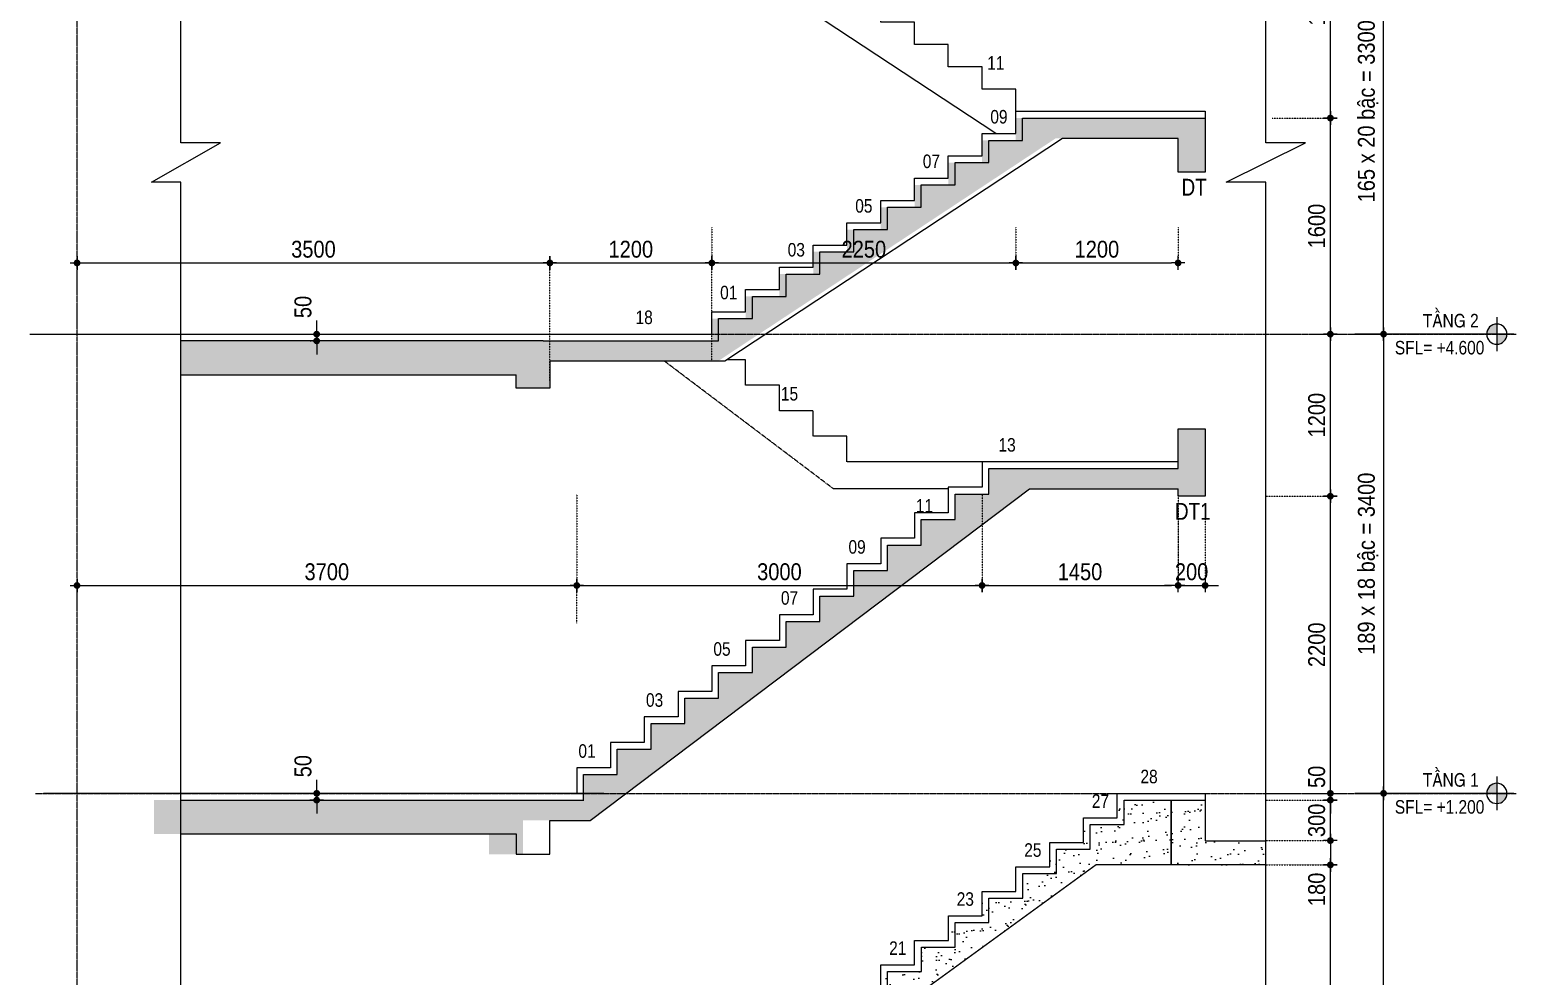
# Model space of a CAD drawing. Header units: millimetres. Extents: x 379264 to 1158416, y -283062 to 356890.
# Drawn here: x 885347 to 896350, y -22319 to -15311 of the extents above; entities that cross this region are included whole.
import ezdxf
from ezdxf.enums import TextEntityAlignment as Align

# ---------------------------------------------------------------- set-up
doc = ezdxf.new("R2010")
doc.units = ezdxf.units.MM
for name, pattern in [('BLOCK C - CHI TIET THANG 6$0$Hidden10.5', [1.5, 1, -0.5]), ('grid level_TW A$0$Grid A-F$0$Center101', [13, 10, -1, 1, -1]), ('HIDDEN5', [2.8375, 1.25, -1.5875])]:
    doc.linetypes.add(name, pattern=pattern)
for name, color, linetype in [('01PM. TEXT A', 3, 'Continuous'), ('02PM. TEXT B', 4, 'Continuous'), ('11PM. DIM', 2, 'Continuous'), ('13PM. HATCH', 8, 'Continuous'), ('BLOCK C - CHI TIET THANG 6$0$Concrete Line', 6, 'Continuous'), ('BLOCK C - CHI TIET THANG 6$0$Hatch vat lieu', 252, 'Continuous'), ('BLOCK C - CHI TIET THANG 6$0$Number Step', 94, 'Continuous'), ('grid level_TW A$0$Grid Line', 251, 'grid level_TW A$0$Grid A-F$0$Center101'), ('mb tang 1 TWA$0$Staircase', 30, 'Continuous')]:
    doc.layers.add(name, color=color, linetype=linetype)
doc.styles.add('[PMDC2013]STYLE', font='arial.ttf', dxfattribs={"width": 0.8})
doc.styles.add('arial', font='arial.ttf', dxfattribs={"width": 0.85})
doc.styles.add('BLOCK A - CHI TIET THANG 1$0$VNI-HelveC', font='VHELVCN_0.TTF')
doc.styles.add('BLOCK C - CHI TIET THANG 6$0$VNI-HelveCB', font='VHELVCB_0.TTF')
doc.dimstyles.new('RHE_50', dxfattribs={"dimscale": 50, "dimtxt": 2.5, "dimasz": 1, "dimexe": 0, "dimexo": 0, "dimgap": 0.75, "dimtad": 1, "dimdec": 0, "dimrnd": 10, "dimzin": 9, "dimdsep": 46, "dimtxsty": 'arial', "dimblk1": 'DOT', "dimblk2": 'DIMDOT', "dimsah": 1, "dimcen": 2, "dimdle": 3, "dimclre": 8, "dimclrt": 51, "dimadec": 0, "dimazin": 0, "dimtfac": 1, "dimtdec": 0, "dimtix": 1, "dimtmove": 2, "dimatfit": 3, "dimldrblk": 'DIMPIJL', "dimfxl": 1, "dimtvp": 1.8, "dimtolj": 1, "dimtzin": 0, "dimarcsym": 0})
pattern_1 = [(82.5, (125091.18, -57258.01), (-107.2144, 100.42605), [0, -115.824, 0, -129.54, 0, -123.825]), (52.5, (125091.18, -57258.01), (-56.70328, 247.41986), [0, -62.484, 0, -104.394, 0, -40.005]), (12.5, (125024.91, -57324.29), (167.48995, 168.09969), [0, -38.1, 0, -137.16, 0, -179.07]), (2.5, (125024.9, -57324.29), (114.68433, 209.26523), [0, -19.05, 0, -89.916, 0, -102.87])]

# ---------------------------------------------------------------- blocks, each defined once
blk = doc.blocks.new('BLOCK C - CHI TIET THANG 6$0$Number Step')
at = {"color": 0, "linetype": 'ByBlock', "lineweight": -2, "style": 'BLOCK C - CHI TIET THANG 6$0$VNI-HelveCB'}
blk.add_attdef('TEXT', text='', height=2, dxfattribs=at).set_placement((0, 0), align=Align.MIDDLE)
blk = doc.blocks.new('DIMDOT')
for p, q in [((1, 0), (-1, 0)), ((0, -1), (0, 1))]:
    blk.add_line(p, q)
at = {"const_width": 0.5}
blk.add_lwpolyline([(-0.25, 0, 1), (0.25, 0, 1)], format="xyb", close=True, dxfattribs=at)
blk = doc.blocks.new('*D861')
at = {"layer": '11PM. DIM', "color": 0, "lineweight": -2, "transparency": 16777216}
for p, q in [((58738, 10098), (58738, 10148)), ((58738, 9748), (58738, 10048)), ((58738, 9698), (58738, 9648))]:
    blk.add_line(p, q, dxfattribs=at)
at = {"layer": '11PM. DIM', "color": 8, "linetype": 'HIDDEN5', "lineweight": -2, "transparency": 16777216}
for p, q in [((58260, 10048), (58738, 10048)), ((58260, 9748), (58738, 9748))]:
    blk.add_line(p, q, dxfattribs=at)
at = {"layer": 'Defpoints', "color": 0, "transparency": 16777216}
for p in [(58260, 10048), (58738, 10048), (58260, 9748)]:
    blk.add_point(p, dxfattribs=at)
at = {"layer": '11PM. DIM', "color": 0, "lineweight": -2, "transparency": 16777216, "xscale": 50, "yscale": 50, "zscale": 50}
for p, rotation in [((58738, 10048), 270), ((58738, 9748), 90)]:
    blk.add_blockref('DIMDOT', p, dxfattribs=dict(at, rotation=rotation))
at = {"layer": '11PM. DIM', "color": 51, "transparency": 16777216, "insert": (58637, 9898), "char_height": 125, "attachment_point": 5, "rotation": 90, "style": 'arial'}
blk.add_mtext('\\A1;300', dxfattribs=at)
blk = doc.blocks.new('_Dot')
at = {"color": 0, "linetype": 'ByBlock', "lineweight": -2}
blk.add_line((-0.5, 0), (-1, 0), dxfattribs=at)
at = {"color": 0, "linetype": 'ByBlock', "const_width": 0.5}
blk.add_lwpolyline([(-0.25, 0, 1), (0.25, 0, 1)], format="xyb", close=True, dxfattribs=at)
blk = doc.blocks.new('DIMPIJL')
at = {"linetype": 'ByBlock'}
blk.add_solid([(-2.5, 0.42), (-2.5, -0.42), (0, 0)], dxfattribs=at)
blk = doc.blocks.new('*D862')
at = {"layer": '11PM. DIM', "color": 8, "linetype": 'HIDDEN5', "lineweight": -2, "transparency": 16777216}
for p, q in [((58354, 13498), (59132, 13498)), ((58354, 10098), (59132, 10098))]:
    blk.add_line(p, q, dxfattribs=at)
at = {"layer": '11PM. DIM', "color": 0, "lineweight": -2, "transparency": 16777216}
blk.add_line((59132, 13448), (59132, 10148), dxfattribs=at)
at = {"layer": 'Defpoints', "color": 0, "transparency": 16777216}
for p in [(58354, 13498), (58354, 10098), (59132, 10098)]:
    blk.add_point(p, dxfattribs=at)
at = {"layer": '11PM. DIM', "color": 0, "lineweight": -2, "transparency": 16777216, "xscale": 50, "yscale": 50, "zscale": 50}
for p, rotation in [((59132, 13498), 90), ((59132, 10098), 270)]:
    blk.add_blockref('DIMDOT', p, dxfattribs=dict(at, rotation=rotation))
at = {"layer": '11PM. DIM', "color": 51, "transparency": 16777216, "insert": (59018, 11798), "char_height": 125, "attachment_point": 5, "rotation": 90, "style": 'arial'}
blk.add_mtext('\\A1;189 x 18 bậc = 3400', dxfattribs=at)
blk = doc.blocks.new('*D863')
at = {"layer": '11PM. DIM', "color": 8, "linetype": 'HIDDEN5', "lineweight": -2, "transparency": 16777216}
for p, q in [((58260, 12298), (58738, 12298)), ((58260, 10098), (58738, 10098))]:
    blk.add_line(p, q, dxfattribs=at)
at = {"layer": '11PM. DIM', "color": 0, "lineweight": -2, "transparency": 16777216}
blk.add_line((58738, 10148), (58738, 12248), dxfattribs=at)
at = {"layer": 'Defpoints', "color": 0, "transparency": 16777216}
for p in [(58260, 12298), (58738, 12298), (58260, 10098)]:
    blk.add_point(p, dxfattribs=at)
at = {"layer": '11PM. DIM', "color": 0, "lineweight": -2, "transparency": 16777216, "xscale": 50, "yscale": 50, "zscale": 50}
for p, rotation in [((58738, 12298), 90), ((58738, 10098), 270)]:
    blk.add_blockref('DIMDOT', p, dxfattribs=dict(at, rotation=rotation))
at = {"layer": '11PM. DIM', "color": 51, "transparency": 16777216, "insert": (58637, 11198), "char_height": 125, "attachment_point": 5, "rotation": 90, "style": 'arial'}
blk.add_mtext('\\A1;2200', dxfattribs=at)
blk = doc.blocks.new('*D864')
at = {"layer": '11PM. DIM', "color": 8, "linetype": 'HIDDEN5', "lineweight": -2, "transparency": 16777216}
for p, q in [((58402, 13498), (58738, 13498)), ((58402, 12298), (58738, 12298))]:
    blk.add_line(p, q, dxfattribs=at)
at = {"layer": '11PM. DIM', "color": 0, "lineweight": -2, "transparency": 16777216}
blk.add_line((58738, 12348), (58738, 13448), dxfattribs=at)
at = {"layer": 'Defpoints', "color": 0, "transparency": 16777216}
for p in [(58402, 13498), (58738, 13498), (58402, 12298)]:
    blk.add_point(p, dxfattribs=at)
at = {"layer": '11PM. DIM', "color": 0, "lineweight": -2, "transparency": 16777216, "xscale": 50, "yscale": 50, "zscale": 50}
for p, rotation in [((58738, 13498), 90), ((58738, 12298), 270)]:
    blk.add_blockref('DIMDOT', p, dxfattribs=dict(at, rotation=rotation))
at = {"layer": '11PM. DIM', "color": 51, "transparency": 16777216, "insert": (58637, 12898), "char_height": 125, "attachment_point": 5, "rotation": 90, "style": 'arial'}
blk.add_mtext('\\A1;1200', dxfattribs=at)
blk = doc.blocks.new('*D865')
at = {"layer": '11PM. DIM', "color": 8, "linetype": 'HIDDEN5', "lineweight": -2, "transparency": 16777216}
for p, q in [((58260, 9568), (58738, 9568)), ((58402, 6420), (58738, 6420))]:
    blk.add_line(p, q, dxfattribs=at)
at = {"layer": '11PM. DIM', "color": 0, "lineweight": -2, "transparency": 16777216}
blk.add_line((58738, 6470), (58738, 9518), dxfattribs=at)
at = {"layer": 'Defpoints', "color": 0, "transparency": 16777216}
for p in [(58260, 9568), (58738, 9568), (58402, 6420)]:
    blk.add_point(p, dxfattribs=at)
at = {"layer": '11PM. DIM', "color": 0, "lineweight": -2, "transparency": 16777216, "xscale": 50, "yscale": 50, "zscale": 50}
for p, rotation in [((58738, 9568), 90), ((58738, 6420), 270)]:
    blk.add_blockref('DIMDOT', p, dxfattribs=dict(at, rotation=rotation))
at = {"layer": '11PM. DIM', "color": 51, "transparency": 16777216, "insert": (58637, 7994), "char_height": 125, "attachment_point": 5, "rotation": 90, "style": 'arial'}
blk.add_mtext('\\A1;3150', dxfattribs=at)
blk = doc.blocks.new('*D866')
at = {"layer": '11PM. DIM', "color": 8, "linetype": 'HIDDEN5', "lineweight": -2, "transparency": 16777216}
for p, q in [((58354, 10098), (59132, 10098)), ((58354, 5448), (59132, 5448))]:
    blk.add_line(p, q, dxfattribs=at)
at = {"layer": '11PM. DIM', "color": 0, "lineweight": -2, "transparency": 16777216}
blk.add_line((59132, 5498), (59132, 10048), dxfattribs=at)
at = {"layer": 'Defpoints', "color": 0, "transparency": 16777216}
for p in [(58354, 10098), (59132, 10098), (58354, 5448)]:
    blk.add_point(p, dxfattribs=at)
at = {"layer": '11PM. DIM', "color": 0, "lineweight": -2, "transparency": 16777216, "xscale": 50, "yscale": 50, "zscale": 50}
for p, rotation in [((59132, 10098), 90), ((59132, 5448), 270)]:
    blk.add_blockref('DIMDOT', p, dxfattribs=dict(at, rotation=rotation))
at = {"layer": '11PM. DIM', "color": 51, "transparency": 16777216, "insert": (59031, 7773), "char_height": 125, "attachment_point": 5, "rotation": 90, "style": 'arial'}
blk.add_mtext('\\A1;4650', dxfattribs=at)
blk = doc.blocks.new('BLOCK A - CHI TIET THANG 1$0$Level')
at = {"linetype": 'ByBlock'}
h = blk.add_hatch(color=0, dxfattribs=at)
h.paths.add_polyline_path([(0, 1.5), (0, 0), (1.5, 0, 0.414214)])
h.paths.add_polyline_path([(0, 0), (-1.5, 0, 0.414214), (0, -1.5)])
at = {"color": 0, "linetype": 'ByBlock'}
for p, q in [((0, 2.5), (0, -2.5)), ((-2.5, 0), (21, 0))]:
    blk.add_line(p, q, dxfattribs=at)
blk.add_circle((0, 0), 1.5, dxfattribs=at)
at = {"color": 0, "linetype": 'ByBlock', "lineweight": -2, "style": 'BLOCK A - CHI TIET THANG 1$0$VNI-HelveC'}
for tag, p in [('FLOOR', (2.5, 1)), ('LEVEL', (2.5, -3))]:
    blk.add_attdef(tag, p, '', height=2, dxfattribs=at)
blk = doc.blocks.new('*D815')
at = {"layer": '11PM. DIM', "color": 8, "linetype": 'HIDDEN5', "lineweight": -2, "transparency": 16777216}
for p, q in [((58497, 16798), (59132, 16798)), ((58402, 13498), (59132, 13498))]:
    blk.add_line(p, q, dxfattribs=at)
at = {"layer": '11PM. DIM', "color": 0, "lineweight": -2, "transparency": 16777216}
blk.add_line((59132, 13548), (59132, 16748), dxfattribs=at)
at = {"layer": 'Defpoints', "color": 0, "transparency": 16777216}
for p in [(58497, 16798), (59132, 16798), (58402, 13498)]:
    blk.add_point(p, dxfattribs=at)
at = {"layer": '11PM. DIM', "color": 0, "lineweight": -2, "transparency": 16777216, "xscale": 50, "yscale": 50, "zscale": 50}
for p, rotation in [((59132, 16798), 90), ((59132, 13498), 270)]:
    blk.add_blockref('DIMDOT', p, dxfattribs=dict(at, rotation=rotation))
at = {"layer": '11PM. DIM', "color": 51, "transparency": 16777216, "insert": (59018, 15148), "char_height": 125, "width": 1714.75, "attachment_point": 5, "rotation": 90, "style": 'arial'}
blk.add_mtext('\\A1;165 x 20 bậc = 3300', dxfattribs=at)
blk = doc.blocks.new('*D818')
at = {"layer": '11PM. DIM', "color": 8, "linetype": 'HIDDEN5', "lineweight": -2, "transparency": 16777216}
for p, q in [((58402, 15098), (58738, 15098)), ((58402, 13498), (58738, 13498))]:
    blk.add_line(p, q, dxfattribs=at)
at = {"layer": '11PM. DIM', "color": 0, "lineweight": -2, "transparency": 16777216}
blk.add_line((58738, 13548), (58738, 15048), dxfattribs=at)
at = {"layer": 'Defpoints', "color": 0, "transparency": 16777216}
for p in [(58402, 15098), (58738, 15098), (58402, 13498)]:
    blk.add_point(p, dxfattribs=at)
at = {"layer": '11PM. DIM', "color": 0, "lineweight": -2, "transparency": 16777216, "xscale": 50, "yscale": 50, "zscale": 50}
for p, rotation in [((58738, 15098), 90), ((58738, 13498), 270)]:
    blk.add_blockref('DIMDOT', p, dxfattribs=dict(at, rotation=rotation))
at = {"layer": '11PM. DIM', "color": 51, "transparency": 16777216, "insert": (58637, 14298), "char_height": 125, "attachment_point": 5, "rotation": 90, "style": 'arial'}
blk.add_mtext('\\A1;1600', dxfattribs=at)
blk = doc.blocks.new('*D819')
at = {"layer": '11PM. DIM', "color": 8, "linetype": 'HIDDEN5', "lineweight": -2, "transparency": 16777216}
for p, q in [((58402, 16798), (58738, 16798)), ((58308, 15098), (58738, 15098))]:
    blk.add_line(p, q, dxfattribs=at)
at = {"layer": '11PM. DIM', "color": 0, "lineweight": -2, "transparency": 16777216}
blk.add_line((58738, 15148), (58738, 16748), dxfattribs=at)
at = {"layer": 'Defpoints', "color": 0, "transparency": 16777216}
for p in [(58402, 16798), (58738, 16798), (58308, 15098)]:
    blk.add_point(p, dxfattribs=at)
at = {"layer": '11PM. DIM', "color": 0, "lineweight": -2, "transparency": 16777216, "xscale": 50, "yscale": 50, "zscale": 50}
for p, rotation in [((58738, 16798), 90), ((58738, 15098), 270)]:
    blk.add_blockref('DIMDOT', p, dxfattribs=dict(at, rotation=rotation))
at = {"layer": '11PM. DIM', "color": 51, "transparency": 16777216, "insert": (58637, 15948), "char_height": 125, "attachment_point": 5, "rotation": 90, "style": 'arial'}
blk.add_mtext('\\A1;1700', dxfattribs=at)
blk = doc.blocks.new('*D824')
at = {"layer": '11PM. DIM', "color": 0, "lineweight": -2, "transparency": 16777216}
for p, q in [((58738, 10148), (58738, 10198)), ((58738, 10048), (58738, 10098)), ((58738, 9998), (58738, 9948))]:
    blk.add_line(p, q, dxfattribs=at)
at = {"layer": '11PM. DIM', "color": 8, "linetype": 'HIDDEN5', "lineweight": -2, "transparency": 16777216}
for p, q in [((58260, 10098), (58738, 10098)), ((58260, 10048), (58738, 10048))]:
    blk.add_line(p, q, dxfattribs=at)
at = {"layer": 'Defpoints', "color": 0, "transparency": 16777216}
for p in [(58260, 10098), (58260, 10048), (58738, 10098)]:
    blk.add_point(p, dxfattribs=at)
at = {"layer": '11PM. DIM', "color": 0, "lineweight": -2, "transparency": 16777216, "xscale": 50, "yscale": 50, "zscale": 50}
for p, rotation in [((58738, 10098), 270), ((58738, 10048), 90)]:
    blk.add_blockref('DIMDOT', p, dxfattribs=dict(at, rotation=rotation))
at = {"layer": '11PM. DIM', "color": 51, "transparency": 16777216, "insert": (58637, 10220), "char_height": 125, "attachment_point": 5, "rotation": 90, "style": 'arial'}
blk.add_mtext('\\A1;50', dxfattribs=at)
blk = doc.blocks.new('*D838')
at = {"layer": '11PM. DIM', "color": 8, "linetype": 'HIDDEN5', "lineweight": -2, "transparency": 16777216}
for p, q in [((49461, 11359), (49461, 11637)), ((53160, 11359), (53160, 11637))]:
    blk.add_line(p, q, dxfattribs=at)
at = {"layer": '11PM. DIM', "color": 0, "lineweight": -2, "transparency": 16777216}
blk.add_line((49511, 11637), (53110, 11637), dxfattribs=at)
at = {"layer": 'Defpoints', "color": 0, "transparency": 16777216}
for p in [(53160, 11637), (49461, 11359), (53160, 11359)]:
    blk.add_point(p, dxfattribs=at)
at = {"layer": '11PM. DIM', "color": 0, "lineweight": -2, "transparency": 16777216, "xscale": 50, "yscale": 50, "zscale": 50, "rotation": 180}
blk.add_blockref('DIMDOT', (49461, 11637), dxfattribs=at)
at = {"layer": '11PM. DIM', "color": 0, "lineweight": -2, "transparency": 16777216, "xscale": 50, "yscale": 50, "zscale": 50}
blk.add_blockref('DIMDOT', (53160, 11637), dxfattribs=at)
at = {"layer": '11PM. DIM', "color": 51, "transparency": 16777216, "insert": (51310, 11738), "char_height": 125, "attachment_point": 5, "style": 'arial'}
blk.add_mtext('\\A1;3700', dxfattribs=at)
blk = doc.blocks.new('*D839')
at = {"layer": '11PM. DIM', "color": 8, "linetype": 'HIDDEN5', "lineweight": -2, "transparency": 16777216}
for p, q in [((53160, 12314), (53160, 11637)), ((56160, 12314), (56160, 11637))]:
    blk.add_line(p, q, dxfattribs=at)
at = {"layer": '11PM. DIM', "color": 0, "lineweight": -2, "transparency": 16777216}
blk.add_line((53210, 11637), (56110, 11637), dxfattribs=at)
at = {"layer": 'Defpoints', "color": 0, "transparency": 16777216}
for p in [(53160, 12314), (56160, 12314), (56160, 11637)]:
    blk.add_point(p, dxfattribs=at)
at = {"layer": '11PM. DIM', "color": 0, "lineweight": -2, "transparency": 16777216, "xscale": 50, "yscale": 50, "zscale": 50, "rotation": 180}
blk.add_blockref('DIMDOT', (53160, 11637), dxfattribs=at)
at = {"layer": '11PM. DIM', "color": 0, "lineweight": -2, "transparency": 16777216, "xscale": 50, "yscale": 50, "zscale": 50}
blk.add_blockref('DIMDOT', (56160, 11637), dxfattribs=at)
at = {"layer": '11PM. DIM', "color": 51, "transparency": 16777216, "insert": (54660, 11738), "char_height": 125, "attachment_point": 5, "style": 'arial'}
blk.add_mtext('\\A1;3000', dxfattribs=at)
blk = doc.blocks.new('*D840')
at = {"layer": '11PM. DIM', "color": 8, "linetype": 'HIDDEN5', "lineweight": -2, "transparency": 16777216}
for p, q in [((56160, 12314), (56160, 11637)), ((57611, 12314), (57611, 11637))]:
    blk.add_line(p, q, dxfattribs=at)
at = {"layer": '11PM. DIM', "color": 0, "lineweight": -2, "transparency": 16777216}
blk.add_line((56210, 11637), (57561, 11637), dxfattribs=at)
at = {"layer": 'Defpoints', "color": 0, "transparency": 16777216}
for p in [(56160, 12314), (57611, 12314), (57611, 11637)]:
    blk.add_point(p, dxfattribs=at)
at = {"layer": '11PM. DIM', "color": 0, "lineweight": -2, "transparency": 16777216, "xscale": 50, "yscale": 50, "zscale": 50, "rotation": 180}
blk.add_blockref('DIMDOT', (56160, 11637), dxfattribs=at)
at = {"layer": '11PM. DIM', "color": 0, "lineweight": -2, "transparency": 16777216, "xscale": 50, "yscale": 50, "zscale": 50}
blk.add_blockref('DIMDOT', (57611, 11637), dxfattribs=at)
at = {"layer": '11PM. DIM', "color": 51, "transparency": 16777216, "insert": (56885, 11738), "char_height": 125, "attachment_point": 5, "style": 'arial'}
blk.add_mtext('\\A1;1450', dxfattribs=at)
blk = doc.blocks.new('*D841')
at = {"layer": '11PM. DIM', "color": 8, "linetype": 'HIDDEN5', "lineweight": -2, "transparency": 16777216}
for p, q in [((57611, 12204), (57611, 11637)), ((57811, 12204), (57811, 11637))]:
    blk.add_line(p, q, dxfattribs=at)
at = {"layer": '11PM. DIM', "color": 0, "lineweight": -2, "transparency": 16777216}
for p, q in [((57561, 11637), (57511, 11637)), ((57611, 11637), (57811, 11637)), ((57861, 11637), (57911, 11637))]:
    blk.add_line(p, q, dxfattribs=at)
at = {"layer": 'Defpoints', "color": 0, "transparency": 16777216}
for p in [(57611, 12204), (57811, 12204), (57811, 11637)]:
    blk.add_point(p, dxfattribs=at)
at = {"layer": '11PM. DIM', "color": 0, "lineweight": -2, "transparency": 16777216, "xscale": 50, "yscale": 50, "zscale": 50}
blk.add_blockref('DIMDOT', (57611, 11637), dxfattribs=at)
at = {"layer": '11PM. DIM', "color": 0, "lineweight": -2, "transparency": 16777216, "xscale": 50, "yscale": 50, "zscale": 50, "rotation": 180}
blk.add_blockref('DIMDOT', (57811, 11637), dxfattribs=at)
at = {"layer": '11PM. DIM', "color": 51, "transparency": 16777216, "insert": (57711, 11738), "char_height": 125, "attachment_point": 5, "style": 'arial'}
blk.add_mtext('\\A1;200', dxfattribs=at)
blk = doc.blocks.new('*D849')
at = {"layer": '11PM. DIM', "color": 8, "linetype": 'HIDDEN5', "lineweight": -2, "transparency": 16777216}
for p, q in [((49461, 13355), (49461, 14025)), ((52961, 13155), (52961, 14025))]:
    blk.add_line(p, q, dxfattribs=at)
at = {"layer": '11PM. DIM', "color": 0, "lineweight": -2, "transparency": 16777216}
blk.add_line((49511, 14025), (52911, 14025), dxfattribs=at)
at = {"layer": 'Defpoints', "color": 0, "transparency": 16777216}
for p in [(52961, 14025), (49461, 13355), (52961, 13155)]:
    blk.add_point(p, dxfattribs=at)
at = {"layer": '11PM. DIM', "color": 0, "lineweight": -2, "transparency": 16777216, "xscale": 50, "yscale": 50, "zscale": 50, "rotation": 180}
blk.add_blockref('DIMDOT', (49461, 14025), dxfattribs=at)
at = {"layer": '11PM. DIM', "color": 0, "lineweight": -2, "transparency": 16777216, "xscale": 50, "yscale": 50, "zscale": 50}
blk.add_blockref('DIMDOT', (52961, 14025), dxfattribs=at)
at = {"layer": '11PM. DIM', "color": 51, "transparency": 16777216, "insert": (51211, 14126), "char_height": 125, "attachment_point": 5, "style": 'arial'}
blk.add_mtext('\\A1;3500', dxfattribs=at)
blk = doc.blocks.new('*D850')
at = {"layer": '11PM. DIM', "color": 8, "linetype": 'HIDDEN5', "lineweight": -2, "transparency": 16777216}
for p, q in [((52961, 13155), (52961, 14025)), ((54160, 13305), (54160, 14025))]:
    blk.add_line(p, q, dxfattribs=at)
at = {"layer": '11PM. DIM', "color": 0, "lineweight": -2, "transparency": 16777216}
blk.add_line((53011, 14025), (54110, 14025), dxfattribs=at)
at = {"layer": 'Defpoints', "color": 0, "transparency": 16777216}
for p in [(54160, 14025), (54160, 13305), (52961, 13155)]:
    blk.add_point(p, dxfattribs=at)
at = {"layer": '11PM. DIM', "color": 0, "lineweight": -2, "transparency": 16777216, "xscale": 50, "yscale": 50, "zscale": 50, "rotation": 180}
blk.add_blockref('DIMDOT', (52961, 14025), dxfattribs=at)
at = {"layer": '11PM. DIM', "color": 0, "lineweight": -2, "transparency": 16777216, "xscale": 50, "yscale": 50, "zscale": 50}
blk.add_blockref('DIMDOT', (54160, 14025), dxfattribs=at)
at = {"layer": '11PM. DIM', "color": 51, "transparency": 16777216, "insert": (53560, 14126), "char_height": 125, "attachment_point": 5, "style": 'arial'}
blk.add_mtext('\\A1;1200', dxfattribs=at)
blk = doc.blocks.new('*D851')
at = {"layer": '11PM. DIM', "color": 8, "linetype": 'HIDDEN5', "lineweight": -2, "transparency": 16777216}
for p, q in [((54160, 14289), (54160, 14025)), ((56410, 14289), (56410, 14025))]:
    blk.add_line(p, q, dxfattribs=at)
at = {"layer": '11PM. DIM', "color": 0, "lineweight": -2, "transparency": 16777216}
blk.add_line((54210, 14025), (56360, 14025), dxfattribs=at)
at = {"layer": 'Defpoints', "color": 0, "transparency": 16777216}
for p in [(54160, 14289), (56410, 14289), (56410, 14025)]:
    blk.add_point(p, dxfattribs=at)
at = {"layer": '11PM. DIM', "color": 0, "lineweight": -2, "transparency": 16777216, "xscale": 50, "yscale": 50, "zscale": 50, "rotation": 180}
blk.add_blockref('DIMDOT', (54160, 14025), dxfattribs=at)
at = {"layer": '11PM. DIM', "color": 0, "lineweight": -2, "transparency": 16777216, "xscale": 50, "yscale": 50, "zscale": 50}
blk.add_blockref('DIMDOT', (56410, 14025), dxfattribs=at)
at = {"layer": '11PM. DIM', "color": 51, "transparency": 16777216, "insert": (55285, 14126), "char_height": 125, "attachment_point": 5, "style": 'arial'}
blk.add_mtext('\\A1;2250', dxfattribs=at)
blk = doc.blocks.new('*D852')
at = {"layer": '11PM. DIM', "color": 8, "linetype": 'HIDDEN5', "lineweight": -2, "transparency": 16777216}
for p, q in [((56410, 14289), (56410, 14025)), ((57611, 14289), (57611, 14025))]:
    blk.add_line(p, q, dxfattribs=at)
at = {"layer": '11PM. DIM', "color": 0, "lineweight": -2, "transparency": 16777216}
blk.add_line((56460, 14025), (57561, 14025), dxfattribs=at)
at = {"layer": 'Defpoints', "color": 0, "transparency": 16777216}
for p in [(56410, 14289), (57611, 14289), (57611, 14025)]:
    blk.add_point(p, dxfattribs=at)
at = {"layer": '11PM. DIM', "color": 0, "lineweight": -2, "transparency": 16777216, "xscale": 50, "yscale": 50, "zscale": 50, "rotation": 180}
blk.add_blockref('DIMDOT', (56410, 14025), dxfattribs=at)
at = {"layer": '11PM. DIM', "color": 0, "lineweight": -2, "transparency": 16777216, "xscale": 50, "yscale": 50, "zscale": 50}
blk.add_blockref('DIMDOT', (57611, 14025), dxfattribs=at)
at = {"layer": '11PM. DIM', "color": 51, "transparency": 16777216, "insert": (57010, 14126), "char_height": 125, "attachment_point": 5, "style": 'arial'}
blk.add_mtext('\\A1;1200', dxfattribs=at)
blk = doc.blocks.new('*D856')
at = {"layer": '11PM. DIM', "color": 0, "lineweight": -2, "transparency": 16777216}
for p, q in [((51235, 13548), (51235, 13598)), ((51235, 13498), (51235, 13448)), ((51235, 13398), (51235, 13348))]:
    blk.add_line(p, q, dxfattribs=at)
at = {"layer": '11PM. DIM', "color": 8, "linetype": 'HIDDEN5', "lineweight": -2, "transparency": 16777216}
for p, q in [((51184, 13498), (51235, 13498)), ((51184, 13448), (51235, 13448))]:
    blk.add_line(p, q, dxfattribs=at)
at = {"layer": 'Defpoints', "color": 0, "transparency": 16777216}
for p in [(51184, 13498), (51184, 13448), (51235, 13448)]:
    blk.add_point(p, dxfattribs=at)
at = {"layer": '11PM. DIM', "color": 0, "lineweight": -2, "transparency": 16777216, "xscale": 50, "yscale": 50, "zscale": 50}
for p, rotation in [((51235, 13498), 270), ((51235, 13448), 90)]:
    blk.add_blockref('DIMDOT', p, dxfattribs=dict(at, rotation=rotation))
at = {"layer": '11PM. DIM', "color": 51, "transparency": 16777216, "insert": (51134, 13699), "char_height": 125, "attachment_point": 5, "rotation": 90, "style": 'arial'}
blk.add_mtext('\\A1;50', dxfattribs=at)
blk = doc.blocks.new('*D857')
at = {"layer": '11PM. DIM', "color": 0, "lineweight": -2, "transparency": 16777216}
for p, q in [((51235, 10148), (51235, 10198)), ((51235, 10098), (51235, 10048)), ((51235, 9998), (51235, 9948))]:
    blk.add_line(p, q, dxfattribs=at)
at = {"layer": '11PM. DIM', "color": 8, "linetype": 'HIDDEN5', "lineweight": -2, "transparency": 16777216}
for p, q in [((51184, 10098), (51235, 10098)), ((51184, 10048), (51235, 10048))]:
    blk.add_line(p, q, dxfattribs=at)
at = {"layer": 'Defpoints', "color": 0, "transparency": 16777216}
for p in [(51184, 10098), (51184, 10048), (51235, 10048)]:
    blk.add_point(p, dxfattribs=at)
at = {"layer": '11PM. DIM', "color": 0, "lineweight": -2, "transparency": 16777216, "xscale": 50, "yscale": 50, "zscale": 50}
for p, rotation in [((51235, 10098), 270), ((51235, 10048), 90)]:
    blk.add_blockref('DIMDOT', p, dxfattribs=dict(at, rotation=rotation))
at = {"layer": '11PM. DIM', "color": 51, "transparency": 16777216, "insert": (51134, 10299), "char_height": 125, "attachment_point": 5, "rotation": 90, "style": 'arial'}
blk.add_mtext('\\A1;50', dxfattribs=at)
blk = doc.blocks.new('*D858')
at = {"layer": '11PM. DIM', "color": 8, "linetype": 'HIDDEN5', "lineweight": -2, "transparency": 16777216}
for p, q in [((58260, 9748), (58738, 9748)), ((58444, 9568), (58738, 9568))]:
    blk.add_line(p, q, dxfattribs=at)
at = {"layer": '11PM. DIM', "color": 0, "lineweight": -2, "transparency": 16777216}
blk.add_line((58738, 9698), (58738, 9618), dxfattribs=at)
at = {"layer": 'Defpoints', "color": 0, "transparency": 16777216}
for p in [(58260, 9748), (58444, 9568), (58738, 9568)]:
    blk.add_point(p, dxfattribs=at)
at = {"layer": '11PM. DIM', "color": 0, "lineweight": -2, "transparency": 16777216, "xscale": 50, "yscale": 50, "zscale": 50}
for p, rotation in [((58738, 9748), 90), ((58738, 9568), 270)]:
    blk.add_blockref('DIMDOT', p, dxfattribs=dict(at, rotation=rotation))
at = {"layer": '11PM. DIM', "color": 51, "transparency": 16777216, "insert": (58637, 9387), "char_height": 125, "attachment_point": 5, "rotation": 90, "style": 'arial'}
blk.add_mtext('\\A1;180', dxfattribs=at)
blk = doc.blocks.new('A$C7660106D')
at = {"layer": '13PM. HATCH'}
h = blk.add_hatch(dxfattribs=at)
h.set_pattern_fill('AR-SAND', color=256, scale=3, angle=45, style=0)
h.set_pattern_definition(pattern_1)
h.paths.add_polyline_path([(8700, 14173.4), (8500, 14173.4), (7299, 14173.4), (7299, 14008.4), (7049, 14008.4), (7049, 13843.4), (6799, 13843.4), (6799, 13678.4), (6549, 13678.4), (6549, 13513.4), (6299, 13513.4), (6299, 13348.4), (6049, 13348.4), (6049, 13183.4), (5799, 13183.4), (5799, 13018.4), (5549, 13018.4), (5549, 12853.4), (5299, 12853.4), (5299, 12688.4), (5049, 12688.4), (5049, 12523.4), (3800, 12523.4), (1119.1, 12523.4), (1119.1, 12273.4), (3600, 12273.4), (3600, 12173.4), (3850, 12173.4), (3850, 12373.4), (5094, 12373.4), (7594, 14023.4), (8500, 14023.4), (8500, 13773.4), (8700, 13773.4)])
h = blk.add_hatch(dxfattribs=at)
h.set_pattern_fill('AR-SAND', color=256, scale=3, angle=45, style=0)
h.set_pattern_definition([(82.5, (124891.18, -57258.01), (-107.2144, 100.42605), [0, -115.824, 0, -129.54, 0, -123.825]), (52.5, (124891.18, -57258.01), (-56.70328, 247.41986), [0, -62.484, 0, -104.394, 0, -40.005]), (12.5, (124824.91, -57324.29), (167.48995, 168.09969), [0, -38.1, 0, -137.16, 0, -179.07]), (2.5, (124824.9, -57324.29), (114.68433, 209.26523), [0, -19.05, 0, -89.916, 0, -102.87])])
h.paths.add_polyline_path([(7400.3, 11428.9), (8500, 11428.9), (8500, 11373.4), (8700, 11373.4), (8700, 11873.4), (8500, 11873.4), (8500, 11578.9), (7100, 11578.9), (7100, 11390), (6850, 11390), (6850, 11201.2), (6600, 11201.2), (6600, 11012.3), (6350, 11012.3), (6350, 10823.4), (6100, 10823.4), (6100, 10634.5), (5850, 10634.5), (5850, 10445.6), (5600, 10445.6), (5600, 10256.7), (5350, 10256.7), (5350, 10067.8), (5100, 10067.8), (5100, 9878.9), (4850, 9878.9), (4850, 9690), (4600, 9690), (4600, 9501.2), (4350, 9501.2), (4350, 9312.3), (4100, 9312.3), (4100, 9123.4), (3852, 9123.4), (919.1, 9123.4), (919.1, 8873.4), (3400, 8873.4), (3400, 8723.4), (3650, 8723.4), (3650, 8973.4), (4150.3, 8973.4)])
h = blk.add_hatch(dxfattribs=at)
h.set_pattern_fill('AR-SAND', color=256, scale=3, angle=45, style=0)
h.set_pattern_definition(pattern_1)
h.paths.add_polyline_path([(8450, 9123.4), (8050, 9123.4), (8050, 8942), (7800, 8942), (7800, 8760.6), (7550, 8760.6), (7550, 8579.2), (7300, 8579.2), (7300, 8397.8), (7050, 8397.8), (7050, 8216.4), (6800, 8216.4), (6800, 8035), (6550, 8035), (6550, 7853.6), (6300, 7853.6), (6300, 7672.2), (6050, 7672.2), (6050, 7490.8), (5800, 7490.8), (5800, 7309.4), (5550, 7309.4), (5550, 7128), (5300, 7128), (5300, 6946.6), (5050, 6946.6), (5050, 6765.2), (4800, 6765.2), (4800, 6583.8), (3800, 6583.8), (3600, 6583.8), (3600, 6183.8), (3800, 6183.8), (3800, 6433.8), (4848.7, 6433.8), (7893.9, 8643.4), (8450, 8643.4)])
h = blk.add_hatch(dxfattribs=at)
h.set_pattern_fill('AR-SAND', color=256, scale=3, angle=45, style=0)
h.set_pattern_definition(pattern_1)
h.paths.add_polyline_path([(9149.1, 8823.4), (8700, 8823.4), (8700, 9123.4), (8450, 9123.4), (8450, 8643.4), (9149.1, 8643.4)])
for p, q in [((7299, 14223.4), (8700, 14223.4)), ((8700, 14223.4), (8700, 14173.4))]:
    blk.add_line(p, q, dxfattribs=at)
for points in [[(7150.9, 14058.4), (4704, 15673.4)], [(7299, 14223.4), (7299, 14388.4), (7049, 14388.4), (7049, 14553.4), (6799, 14553.4), (6799, 14718.4), (6549, 14718.4), (6549, 14883.4), (6299, 14883.4), (6299, 15048.4), (6049, 15048.4), (6049, 15213.4), (5799, 15213.4), (5799, 15378.4), (5549, 15378.4), (5549, 15543.4), (5299, 15543.4), (5299, 15708.4), (5196.7, 15708.4)], [(5049, 12573.4), (5049, 12738.4), (5299, 12738.4), (5299, 12903.4), (5549, 12903.4), (5549, 13068.4), (5799, 13068.4), (5799, 13233.4), (6049, 13233.4), (6049, 13398.4), (6299, 13398.4), (6299, 13563.4), (6549, 13563.4), (6549, 13728.4), (6799, 13728.4), (6799, 13893.4), (7049, 13893.4), (7049, 14058.4), (7299, 14058.4), (7299, 14223.4)], [(0, 12573.4), (5049, 12573.4)], [(8500, 11628.9), (7049, 11628.9), (7049, 11440), (6799, 11440), (6799, 11251.2), (6549, 11251.2), (6549, 11062.3), (6299, 11062.3), (6299, 10873.4), (6049, 10873.4), (6049, 10684.5), (5799, 10684.5), (5799, 10495.6), (5549, 10495.6), (5549, 10306.7), (5299, 10306.7), (5299, 10117.8), (5049, 10117.8), (5049, 9928.9), (4799, 9928.9), (4799, 9740), (4549, 9740), (4549, 9551.2), (4299, 9551.2), (4299, 9362.3), (4049, 9362.3), (4049, 9173.4)], [(4250, 9173.4), (102, 9173.2)], [(6300, 7722.2), (6300, 7903.6), (6550, 7903.6), (6550, 8085), (6800, 8085), (6800, 8266.4), (7050, 8266.4), (7050, 8447.8), (7300, 8447.8), (7300, 8629.2), (7550, 8629.2), (7550, 8810.6), (7800, 8810.6), (7800, 8992), (8050, 8992), (8050, 9173.4), (8700, 9173.4), (8700, 9123.4)]]:
    blk.add_lwpolyline(points, dxfattribs=at)
at = {"layer": 'BLOCK C - CHI TIET THANG 6$0$Concrete Line'}
for p, q in [((7349, 14008.4), (7349, 14173.4)), ((7349, 14173.4), (8500, 14173.4)), ((8500, 14173.4), (8700, 14173.4)), ((8700, 14173.4), (8700, 13773.4)), ((7644, 14023.4), (5144, 12373.4)), ((7099, 13843.4), (7099, 14008.4)), ((7099, 14008.4), (7349, 14008.4)), ((8500, 14023.4), (7644, 14023.4)), ((8500, 13773.4), (8500, 14023.4)), ((6849, 13678.4), (6849, 13843.4)), ((6849, 13843.4), (7099, 13843.4)), ((8700, 13773.4), (8500, 13773.4)), ((6599, 13513.4), (6599, 13678.4)), ((6599, 13678.4), (6849, 13678.4)), ((6349, 13348.4), (6349, 13513.4)), ((6349, 13513.4), (6599, 13513.4)), ((6099, 13183.4), (6099, 13348.4)), ((6099, 13348.4), (6349, 13348.4)), ((5849, 13018.4), (5849, 13183.4)), ((5849, 13183.4), (6099, 13183.4)), ((5599, 12853.4), (5599, 13018.4)), ((5599, 13018.4), (5849, 13018.4)), ((5349, 12688.4), (5349, 12853.4)), ((5349, 12853.4), (5599, 12853.4)), ((5099, 12523.4), (5099, 12688.4)), ((5099, 12688.4), (5349, 12688.4)), ((3800, 12523.4), (1119.1, 12523.4)), ((3800, 12523.4), (5099, 12523.4)), ((5144, 12373.4), (3850, 12373.4)), ((3850, 12373.4), (3850, 12173.4)), ((1119.1, 12273.4), (3600, 12273.4)), ((3600, 12173.4), (3600, 12273.4)), ((3850, 12173.4), (3600, 12173.4)), ((8500, 11578.9), (8500, 11873.4)), ((8500, 11873.4), (8700, 11873.4)), ((8700, 11873.4), (8700, 11373.4)), ((7099, 11390), (7099, 11578.9)), ((7099, 11578.9), (8500, 11578.9)), ((4149.3, 8973.4), (7399.3, 11428.9)), ((6849, 11201.2), (6849, 11390)), ((6849, 11390), (7099, 11390)), ((7399.3, 11428.9), (8501, 11428.9)), ((8501, 11373.4), (8501, 11428.9)), ((8700, 11373.4), (8501, 11373.4)), ((6599, 11012.3), (6599, 11201.2)), ((6599, 11201.2), (6849, 11201.2)), ((6349, 10823.4), (6349, 11012.3)), ((6349, 11012.3), (6599, 11012.3)), ((6099, 10634.5), (6099, 10823.4)), ((6099, 10823.4), (6349, 10823.4)), ((5849, 10445.6), (5849, 10634.5)), ((5849, 10634.5), (6099, 10634.5)), ((5599, 10256.7), (5599, 10445.6)), ((5599, 10445.6), (5849, 10445.6)), ((5349, 10067.8), (5349, 10256.7)), ((5349, 10256.7), (5599, 10256.7)), ((5099, 9878.9), (5099, 10067.8)), ((5099, 10067.8), (5349, 10067.8)), ((4849, 9690), (4849, 9878.9)), ((4849, 9878.9), (5099, 9878.9)), ((4599, 9501.2), (4599, 9690)), ((4599, 9690), (4849, 9690)), ((4349, 9312.3), (4349, 9501.2)), ((4349, 9501.2), (4599, 9501.2)), ((4099, 9123.4), (4099, 9312.3)), ((4099, 9312.3), (4349, 9312.3)), ((1119.1, 9123.4), (4101, 9123.4)), ((3851, 9123.4), (4099, 9123.4)), ((8450, 8643.4), (8450, 9123.4)), ((8450, 9123.4), (8700, 9123.4)), ((3850, 8723.4), (3850, 8973.4)), ((3850, 8973.4), (4149.3, 8973.4)), ((1119.1, 8873.4), (3600, 8873.4)), ((3600, 8873.4), (3600, 8723.4)), ((3600, 8723.4), (3850, 8723.4)), ((9149.1, 8643.4), (7893.9, 8643.4))]:
    blk.add_line(p, q, dxfattribs=at)
at = {"layer": 'BLOCK C - CHI TIET THANG 6$0$Concrete Line', "color": 6}
for p, q in [((8100, 8942), (8100, 9123.4)), ((8100, 9123.4), (8450, 9123.4)), ((8450, 9123.4), (8450, 8643.4)), ((7850, 8760.6), (7850, 8942)), ((7850, 8942), (8100, 8942)), ((7600, 8579.2), (7600, 8760.6)), ((7600, 8760.6), (7850, 8760.6)), ((7893.9, 8643.4), (4848.7, 6433.8)), ((7350, 8397.8), (7350, 8579.2)), ((7350, 8579.2), (7600, 8579.2)), ((7100, 8216.4), (7100, 8397.8)), ((7100, 8397.8), (7350, 8397.8)), ((6850, 8035), (6850, 8216.4)), ((6850, 8216.4), (7100, 8216.4)), ((6600, 7853.6), (6600, 8035)), ((6600, 8035), (6850, 8035)), ((6350, 7672.2), (6350, 7853.6)), ((6350, 7853.6), (6600, 7853.6))]:
    blk.add_line(p, q, dxfattribs=at)
at = {"layer": 'BLOCK C - CHI TIET THANG 6$0$Concrete Line'}
blk.add_lwpolyline([(8700, 9123.4), (8700, 8823.4), (9149.1, 8823.4)], dxfattribs=at)
at = {"layer": 'BLOCK C - CHI TIET THANG 6$0$Hatch vat lieu', "linetype": 'BLOCK C - CHI TIET THANG 6$0$Hidden10.5'}
for p, q in [((5948.7, 11428.9), (4698.7, 12373.4)), ((5299, 12384.5), (5160.9, 12384.5)), ((5299, 12195.6), (5299, 12384.5)), ((5549, 12195.6), (5299, 12195.6)), ((5549, 12006.7), (5549, 12195.6)), ((5799, 12006.7), (5549, 12006.7)), ((5799, 11817.8), (5799, 12006.7)), ((6049, 11817.8), (5799, 11817.8)), ((6049, 11628.9), (6049, 11817.8)), ((7300, 11628.9), (6049, 11628.9)), ((6799, 11428.9), (5948.7, 11428.9))]:
    blk.add_line(p, q, dxfattribs=at)
at = {"layer": 'grid level_TW A$0$Grid Line'}
for p, q in [((350, 600), (350, 23349.6)), ((41.8, 12573.4), (11003.2, 12573.4)), ((41.8, 9173.4), (11003.2, 9173.4))]:
    blk.add_line(p, q, dxfattribs=at)
at = {"layer": 'mb tang 1 TWA$0$Staircase', "flags": 128}
for points in [[(1119.1, 546.8), (1119.1, 13697.8), (900.7, 13697.8), (1412.5, 13991.2), (1119.1, 13991.2), (1119.1, 23352.3)], [(9149.1, 546.8), (9149.1, 13697.8), (8855.7, 13697.8), (9442.5, 13991.2), (9149.1, 13991.2), (9149.1, 23352.3)]]:
    blk.add_lwpolyline(points, dxfattribs=at)
at = {"layer": '02PM. TEXT B'}
ref = blk.add_blockref('BLOCK A - CHI TIET THANG 1$0$Level', (10859.1, 12573.7), dxfattribs=dict(at, xscale=-50, yscale=50, zscale=50))
ref.add_attrib('LEVEL', 'SFL= +4.600', dxfattribs={"layer": '0', "color": 0, "linetype": 'ByBlock', "lineweight": -2, "height": 100, "style": 'BLOCK A - CHI TIET THANG 1$0$VNI-HelveC'}).set_placement((10104.5, 12473.7), align=Align.MIDDLE_LEFT)
ref.add_attrib('FLOOR', 'TAÀNG 2', dxfattribs={"layer": '0', "color": 0, "linetype": 'ByBlock', "lineweight": -2, "height": 100, "style": 'BLOCK A - CHI TIET THANG 1$0$VNI-HelveC'}).set_placement((10312.2, 12673.7), align=Align.MIDDLE_LEFT)
ref = blk.add_blockref('BLOCK A - CHI TIET THANG 1$0$Level', (10859.1, 9173.4), dxfattribs=dict(at, xscale=-50, yscale=50, zscale=50))
ref.add_attrib('LEVEL', 'SFL= +1.200', dxfattribs={"layer": '0', "color": 0, "linetype": 'ByBlock', "lineweight": -2, "height": 100, "style": 'BLOCK A - CHI TIET THANG 1$0$VNI-HelveC'}).set_placement((10104.5, 9073.4), align=Align.MIDDLE_LEFT)
ref.add_attrib('FLOOR', 'TAÀNG 1', dxfattribs={"layer": '0', "color": 0, "linetype": 'ByBlock', "lineweight": -2, "height": 100, "style": 'BLOCK A - CHI TIET THANG 1$0$VNI-HelveC'}).set_placement((10312.2, 9273.4), align=Align.MIDDLE_LEFT)
at = {"layer": 'BLOCK C - CHI TIET THANG 6$0$Number Step', "xscale": 50, "yscale": 50, "zscale": 50}
for p, values in [((7151.1, 14582), {'TEXT': '11'}), ((7174, 14183.4), {'TEXT': '09'}), ((6674, 13853.4), {'TEXT': '07'}), ((6174, 13523.4), {'TEXT': '05'}), ((5674, 13198.4), {'TEXT': '03'}), ((5174, 12881.7), {'TEXT': '01'}), ((4548.1, 12698.4), {'TEXT': '18'}), ((5624, 12131.7), {'TEXT': '15'}), ((7234.4, 11753.9), {'TEXT': '13'}), ((6622.9, 11302.8), {'TEXT': '11'}), ((6124, 10998.4), {'TEXT': '09'}), ((5624, 10620.6), {'TEXT': '07'}), ((5124, 10242.8), {'TEXT': '05'}), ((4625, 9865), {'TEXT': '03'}), ((4125, 9487.3), {'TEXT': '01'})]:
    blk.add_blockref('BLOCK C - CHI TIET THANG 6$0$Number Step', p, dxfattribs=at).add_auto_attribs(values)
at = {"layer": 'BLOCK C - CHI TIET THANG 6$0$Number Step'}
ref = blk.add_blockref('BLOCK C - CHI TIET THANG 6$0$Number Step', (8285.2, 9298.4), dxfattribs=dict(at, xscale=-50, yscale=50, zscale=50))
ref.add_attrib('TEXT', '28', dxfattribs={"layer": '0', "color": 0, "linetype": 'ByBlock', "lineweight": -2, "height": 100, "style": 'BLOCK C - CHI TIET THANG 6$0$VNI-HelveCB'}).set_placement((8285.2, 9298.4), align=Align.MIDDLE)
ref = blk.add_blockref('BLOCK C - CHI TIET THANG 6$0$Number Step', (7925, 9117), dxfattribs=dict(at, xscale=-50, yscale=50, zscale=50))
ref.add_attrib('TEXT', '27', dxfattribs={"layer": '0', "color": 0, "linetype": 'ByBlock', "lineweight": -2, "height": 100, "style": 'BLOCK C - CHI TIET THANG 6$0$VNI-HelveCB'}).set_placement((7925, 9117), align=Align.MIDDLE)
ref = blk.add_blockref('BLOCK C - CHI TIET THANG 6$0$Number Step', (7425, 8754.2), dxfattribs=dict(at, xscale=-50, yscale=50, zscale=50))
ref.add_attrib('TEXT', '25', dxfattribs={"layer": '0', "color": 0, "linetype": 'ByBlock', "lineweight": -2, "height": 100, "style": 'BLOCK C - CHI TIET THANG 6$0$VNI-HelveCB'}).set_placement((7425, 8754.2), align=Align.MIDDLE)
ref = blk.add_blockref('BLOCK C - CHI TIET THANG 6$0$Number Step', (6925, 8391.4), dxfattribs=dict(at, xscale=-50, yscale=50, zscale=50))
ref.add_attrib('TEXT', '23', dxfattribs={"layer": '0', "color": 0, "linetype": 'ByBlock', "lineweight": -2, "height": 100, "style": 'BLOCK C - CHI TIET THANG 6$0$VNI-HelveCB'}).set_placement((6925, 8391.4), align=Align.MIDDLE)
ref = blk.add_blockref('BLOCK C - CHI TIET THANG 6$0$Number Step', (6425, 8028.6), dxfattribs=dict(at, xscale=-50, yscale=50, zscale=50))
ref.add_attrib('TEXT', '21', dxfattribs={"layer": '0', "color": 0, "linetype": 'ByBlock', "lineweight": -2, "height": 100, "style": 'BLOCK C - CHI TIET THANG 6$0$VNI-HelveCB'}).set_placement((6425, 8028.6), align=Align.MIDDLE)
at = {"layer": '01PM. TEXT A', "style": '[PMDC2013]STYLE', "width": 0.8}
for s, p in [('DT', (8525.6, 13599.1)), ('DT1', (8476.6, 11199.1))]:
    blk.add_text(s, height=125, dxfattribs=at).set_placement(p)
at = {"layer": '11PM. DIM'}
for base, p1, p2, picture, middle in [((9627, 15873.4), (9196.8, 14173.4), (9291.5, 15873.4), '*D819', (9525.7, 15023.4)), ((9627, 14173.4), (9291.5, 12573.4), (9291.5, 14173.4), '*D818', (9525.7, 13373.4)), ((9627, 12573.4), (9291.5, 11373.4), (9291.5, 12573.4), '*D864', (9525.7, 11973.4)), ((9627, 11373.4), (9149.1, 9173.4), (9149.1, 11373.4), '*D863', (9525.7, 10273.4)), ((9627, 9123.4), (9149.1, 8823.4), (9149.1, 9123.4), '*D861', (9525.6, 8973.4)), ((10021.1, 9173.4), (9243.2, 4523.4), (9243.2, 9173.4), '*D866', (9919.8, 6848.4)), ((9627, 8643.4), (9291.5, 5495.5), (9149.1, 8643.4), '*D865', (9525.6, 7069.4))]:
    dim = blk.add_linear_dim(base=base, p1=p1, p2=p2, angle=90, dimstyle='RHE_50', dxfattribs=at)
    dim.commit()
    dim.dimension.update_dxf_attribs({"geometry": picture, "text_midpoint": middle, "insert": (-49110.9, -924.2)})
for base, p1, p2, text, picture, middle in [((10021.1, 15873.4), (9291.5, 12573.4), (9385.6, 15873.4), '165 x 20 bậc = <>', '*D815', (9906.9, 14223.4)), ((10021.1, 9173.4), (9243.2, 12573.4), (9243.2, 9173.4), '189 x 18 bậc = <>', '*D862', (9906.9, 10873.4))]:
    dim = blk.add_linear_dim(base=base, p1=p1, p2=p2, angle=90, text=text, dimstyle='RHE_50', dxfattribs=at)
    dim.commit()
    dim.dimension.update_dxf_attribs({"geometry": picture, "text_midpoint": middle, "insert": (-49110.9, -924.2)})
for base, p1, p2, picture, middle in [((7299, 13100.6), (5049, 13364.8), (7299, 13364.8), '*D851', (6174, 13201.9)), ((8500, 13100.6), (7299, 13364.8), (8500, 13364.8), '*D852', (7899.5, 13201.9)), ((3850, 13100.6), (350, 12431), (3850, 12231), '*D849', (2100, 13202)), ((5049, 13100.6), (3850, 12231), (5049, 12381), '*D850', (4449.5, 13201.9)), ((7049, 10712.8), (4049, 11390), (7049, 11390), '*D839', (5549, 10814.1)), ((8500, 10712.8), (7049, 11390), (8500, 11390), '*D840', (7774.5, 10814.1)), ((8700, 10712.8), (8500, 11279.6), (8700, 11279.6), '*D841', (8600, 10814.1)), ((4049, 10712.8), (350, 10435.2), (4049, 10435.2), '*D838', (2199.5, 10814.1))]:
    dim = blk.add_linear_dim(base=base, p1=p1, p2=p2, dimstyle='RHE_50', dxfattribs=at)
    dim.commit()
    dim.dimension.update_dxf_attribs({"geometry": picture, "text_midpoint": middle, "insert": (-49110.9, -924.2)})
for base, p1, p2, picture, middle in [((2124, 12523.4), (2073.2, 12573.4), (2073.2, 12523.4), '*D856', (2022.7, 12775)), ((2124, 9123.4), (2073.2, 9173.4), (2073.2, 9123.4), '*D857', (2022.7, 9375)), ((9627, 9173.4), (9149.1, 9123.4), (9149.1, 9173.4), '*D824', (9525.7, 9295.7)), ((9627, 8643.4), (9149.1, 8823.4), (9333.4, 8643.4), '*D858', (9525.7, 8462.3))]:
    dim = blk.add_linear_dim(base=base, p1=p1, p2=p2, angle=90, dimstyle='RHE_50', dxfattribs=at)
    dim.commit()
    dim.dimension.update_dxf_attribs({"geometry": picture, "text_midpoint": middle, "dimtype": 128, "insert": (-49110.9, -924.2)})

msp = doc.modelspace()

# ---------------------------------------------------------------- block references
at = {"layer": '13PM. HATCH'}
msp.add_blockref('A$C7660106D', (885346.8, -30138.88), dxfattribs=at)

doc.saveas('drawing.dxf')
